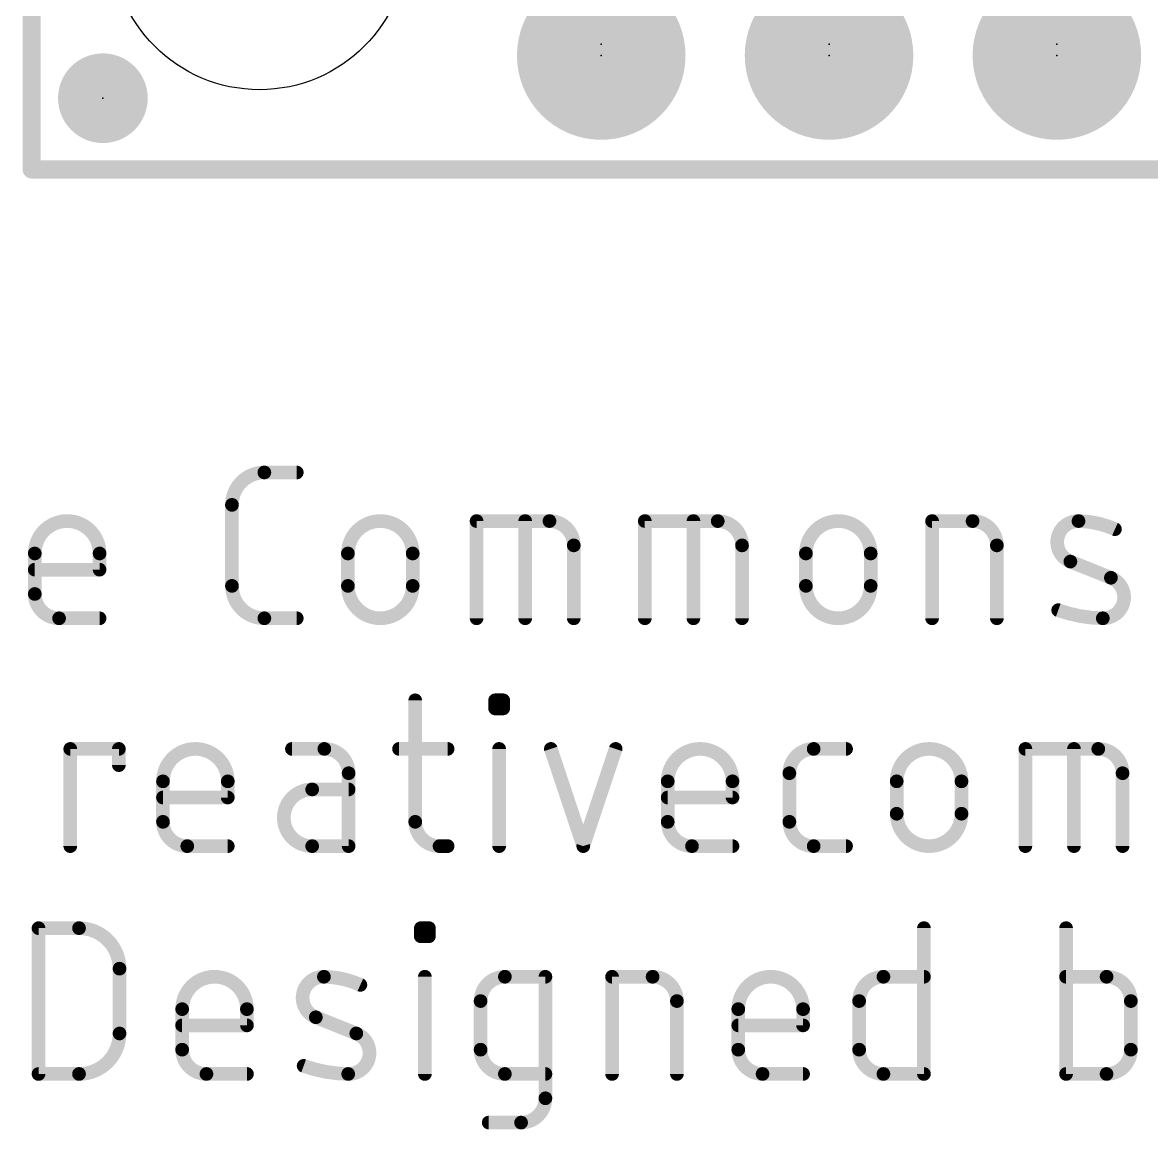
# Model space of a CAD drawing. Extents: x -31.8 to 54.9, y -15.3 to 25.5.
# Drawn here: x -0.1 to 12.48, y -10.7 to 1.64 of the extents above; entities that cross this region are included whole.
import ezdxf

# ---------------------------------------------------------------- set-up
doc = ezdxf.new("R2010")
doc.units = 0
for name, color, linetype in [('1', 12, 'CONTINUOUS'), ('16', 132, 'CONTINUOUS'), ('17', 110, 'CONTINUOUS'), ('20', 53, 'CONTINUOUS'), ('23', 53, 'CONTINUOUS'), ('24', 53, 'CONTINUOUS'), ('51', 53, 'CONTINUOUS')]:
    doc.layers.add(name, color=color, linetype=linetype)

# ---------------------------------------------------------------- blocks, each defined once
blk = doc.blocks.new('PIE')
at = {"const_width": 0.5}
blk.add_lwpolyline([(0, -0.25, 1), (0, 0.25, 1), (0, -0.25)], format="xyb", dxfattribs=at)
blk = doc.blocks.new('RECT')
blk.add_solid([(-0.5, -0.5), (0.5, -0.5), (-0.5, 0.5), (0.5, 0.5)])
blk = doc.blocks.new('ROUNDP')
at = {"const_width": 0.5}
blk.add_lwpolyline([(0, -0.25, 1), (0, 0.25, 1), (0, -0.25)], format="xyb", dxfattribs=at)

msp = doc.modelspace()

# ---------------------------------------------------------------- linework, layer by layer
at = {"layer": '1', "const_width": 0.2032}
for points in [[(0, 0), (0, 25.4)], [(9.1821, 3.5179), (11.43, 1.27)], [(25.4, 0), (0, 0)]]:
    msp.add_lwpolyline(points, dxfattribs=at)
at = {"layer": '1', "const_width": 0.1016}
for points in [[(11.3941, 1.2341, 1), (11.4659, 1.3059)], [(0, 0.0508, 1), (0, -0.0508)], [(-0.0508, 0, 1), (0.0508, 0)]]:
    msp.add_lwpolyline(points, format="xyb", dxfattribs=at)
at = {"layer": '16'}
for points, const_width in [([(0, 0), (0, 25.4)], 0.2032), ([(8.89, 1.27), (10.414, 2.794)], 0.508), ([(25.4, 0), (0, 0)], 0.2032)]:
    msp.add_lwpolyline(points, dxfattribs=dict(at, const_width=const_width))
for points, const_width in [([(8.8002, 1.3598, 1), (8.9798, 1.1802)], 0.254), ([(0, 0.0508, 1), (0, -0.0508)], 0.1016), ([(-0.0508, 0, 1), (0.0508, 0)], 0.1016)]:
    msp.add_lwpolyline(points, format="xyb", dxfattribs=dict(at, const_width=const_width))
at = {"layer": '20', "const_width": 0.2032}
for points in [[(0, 25.4), (0, 0)], [(0, 0), (25.4, 0)]]:
    msp.add_lwpolyline(points, dxfattribs=at)
at = {"layer": '20', "const_width": 0.1016}
for points in [[(0, 0.0508, 1), (0, -0.0508)], [(-0.0508, 0, 1), (0.0508, 0)]]:
    msp.add_lwpolyline(points, format="xyb", dxfattribs=at)
at = {"layer": '20'}
msp.add_circle((2.54, 2.54), 1.651, dxfattribs=at)
at = {"layer": '23'}
for p in [(6.35, 1.397), (8.89, 1.397), (6.35, 1.27), (11.43, 1.27), (0.7938, 0.7938)]:
    msp.add_point(p, dxfattribs=at)
at = {"layer": '24'}
for p in [(11.43, 1.397), (6.35, 1.27), (8.89, 1.27), (0.7938, 0.7938)]:
    msp.add_point(p, dxfattribs=at)
at = {"layer": '51'}
for points, const_width in [([(2.5941, -3.3782, 0.4142), (2.2328, -3.7394)], 0.1524), ([(2.5941, -3.3401, 1), (2.5941, -3.4163)], 0.0762), ([(2.5941, -3.4163, 1), (2.5941, -3.3401)], 0.0762), ([(2.9553, -3.4163, 1), (2.9553, -3.3401)], 0.0762), ([(2.2709, -3.7394, 1), (2.1947, -3.7394)], 0.0762), ([(2.1947, -3.7394, 1), (2.2709, -3.7394)], 0.0762), ([(0.757, -4.2813, 1), (0.0345, -4.2813)], 0.1524), ([(4.248, -4.2813, 1), (3.5255, -4.2813)], 0.1524), ([(4.9982, -3.9201, 1), (4.922, -3.9201)], 0.0762), ([(4.9601, -3.882, 1), (4.9601, -3.9582)], 0.0762), ([(5.54, -3.9201, 1), (5.4638, -3.9201)], 0.0762), ([(6.0438, -4.191, 0.4142), (5.7729, -3.9201)], 0.1524), ([(5.7729, -3.882, 1), (5.7729, -3.9582)], 0.0762), ([(5.7729, -3.9582, 1), (5.7729, -3.882)], 0.0762), ([(6.8739, -3.9201, 1), (6.7977, -3.9201)], 0.0762), ([(6.8358, -3.882, 1), (6.8358, -3.9582)], 0.0762), ([(7.4158, -3.9201, 1), (7.3396, -3.9201)], 0.0762), ([(7.9196, -4.191, 0.4142), (7.6486, -3.9201)], 0.1524), ([(7.6486, -3.882, 1), (7.6486, -3.9582)], 0.0762), ([(7.6486, -3.9582, 1), (7.6486, -3.882)], 0.0762), ([(9.3542, -4.2813, 1), (8.6317, -4.2813)], 0.1524), ([(10.0766, -3.9201, 1), (10.0004, -3.9201)], 0.0762), ([(10.0385, -3.882, 1), (10.0385, -3.9582)], 0.0762), ([(10.761, -4.191, 0.4142), (10.49, -3.9201)], 0.1524), ([(10.49, -3.882, 1), (10.49, -3.9582)], 0.0762), ([(10.49, -3.9582, 1), (10.49, -3.882)], 0.0762), ([(11.6711, -3.9201, 0.8318), (11.5808, -4.3716)], 0.1524), ([(11.6716, -3.882, 1), (11.6705, -3.9582)], 0.0762), ([(12.0775, -4.0104, 0.1026), (11.6711, -3.9201)], 0.1524), ([(11.6705, -3.9582, 1), (11.6716, -3.882)], 0.0762), ([(12.0618, -4.0451, 1), (12.0931, -3.9756)], 0.0762), ([(6.0819, -4.191, 1), (6.0057, -4.191)], 0.0762), ([(6.0057, -4.191, 1), (6.0819, -4.191)], 0.0762), ([(7.9577, -4.191, 1), (7.8815, -4.191)], 0.0762), ([(7.8815, -4.191, 1), (7.9577, -4.191)], 0.0762), ([(10.7991, -4.191, 1), (10.7229, -4.191)], 0.0762), ([(10.7229, -4.191, 1), (10.7991, -4.191)], 0.0762), ([(0.0726, -4.2813, 1), (-0.0036, -4.2813)], 0.0762), ([(-0.0036, -4.2813, 1), (0.0726, -4.2813)], 0.0762), ([(0.7951, -4.2813, 1), (0.7189, -4.2813)], 0.0762), ([(0.7189, -4.2813, 1), (0.7951, -4.2813)], 0.0762), ([(3.5636, -4.2813, 1), (3.4874, -4.2813)], 0.0762), ([(3.4874, -4.2813, 1), (3.5636, -4.2813)], 0.0762), ([(4.2861, -4.2813, 1), (4.2099, -4.2813)], 0.0762), ([(4.2099, -4.2813, 1), (4.2861, -4.2813)], 0.0762), ([(8.6698, -4.2813, 1), (8.5936, -4.2813)], 0.0762), ([(8.5936, -4.2813, 1), (8.6698, -4.2813)], 0.0762), ([(9.3923, -4.2813, 1), (9.3161, -4.2813)], 0.0762), ([(9.3161, -4.2813, 1), (9.3923, -4.2813)], 0.0762), ([(0.0345, -4.4238, 1), (0.0345, -4.5)], 0.0762), ([(0.757, -4.5, 1), (0.757, -4.4238)], 0.0762), ([(11.5949, -4.3363, 1), (11.5666, -4.407)], 0.0762), ([(11.5666, -4.407, 1), (11.5949, -4.3362)], 0.0762), ([(0.7189, -4.4619, 1), (0.7951, -4.4619)], 0.0762), ([(11.942, -5.0038, 0.8318), (12.0323, -4.5522)], 0.1524), ([(12.0465, -4.5169, 1), (12.0182, -4.5876)], 0.0762), ([(12.0182, -4.5876, 1), (12.0465, -4.5169)], 0.0762), ([(0.0345, -4.7329, 0.4142), (0.3054, -5.0038)], 0.1524), ([(0.0726, -4.7329, 1), (-0.0036, -4.7329)], 0.0762), ([(2.2328, -4.6426, 0.4142), (2.5941, -5.0038)], 0.1524), ([(2.2709, -4.6426, 1), (2.1947, -4.6426)], 0.0762), ([(2.1947, -4.6426, 1), (2.2709, -4.6426)], 0.0762), ([(3.5255, -4.6426, 1), (4.248, -4.6426)], 0.1524), ([(3.5636, -4.6426, 1), (3.4874, -4.6426)], 0.0762), ([(3.4874, -4.6426, 1), (3.5636, -4.6426)], 0.0762), ([(4.2861, -4.6426, 1), (4.2099, -4.6426)], 0.0762), ([(4.2099, -4.6426, 1), (4.2861, -4.6426)], 0.0762), ([(8.6317, -4.6426, 1), (9.3542, -4.6426)], 0.1524), ([(8.6698, -4.6426, 1), (8.5936, -4.6426)], 0.0762), ([(8.5936, -4.6426, 1), (8.6698, -4.6426)], 0.0762), ([(9.3923, -4.6426, 1), (9.3161, -4.6426)], 0.0762), ([(9.3161, -4.6426, 1), (9.3923, -4.6426)], 0.0762), ([(-0.0036, -4.7329, 1), (0.0726, -4.7329)], 0.0762), ([(11.4582, -4.8776, 1), (11.4324, -4.9493)], 0.0762), ([(11.4453, -4.9135, 0.083), (11.942, -5.0038)], 0.1524), ([(0.3054, -4.9657, 1), (0.3054, -5.0419)], 0.0762), ([(0.3054, -5.0419, 1), (0.3054, -4.9657)], 0.0762), ([(0.757, -5.0419, 1), (0.757, -4.9657)], 0.0762), ([(2.5941, -4.9657, 1), (2.5941, -5.0419)], 0.0762), ([(2.5941, -5.0419, 1), (2.5941, -4.9657)], 0.0762), ([(2.9553, -5.0419, 1), (2.9553, -4.9657)], 0.0762), ([(4.922, -5.0038, 1), (4.9982, -5.0038)], 0.0762), ([(5.4638, -5.0038, 1), (5.54, -5.0038)], 0.0762), ([(6.0057, -5.0038, 1), (6.0819, -5.0038)], 0.0762), ([(6.7977, -5.0038, 1), (6.8739, -5.0038)], 0.0762), ([(7.3396, -5.0038, 1), (7.4158, -5.0038)], 0.0762), ([(7.8815, -5.0038, 1), (7.9577, -5.0038)], 0.0762), ([(10.0004, -5.0038, 1), (10.0766, -5.0038)], 0.0762), ([(10.7229, -5.0038, 1), (10.7991, -5.0038)], 0.0762), ([(11.9425, -4.9657, 1), (11.9415, -5.0419)], 0.0762), ([(11.9415, -5.0419, 1), (11.9425, -4.9657)], 0.0762), ([(4.3143, -5.9182, 1), (4.2381, -5.9182)], 0.0762), ([(5.2047, -5.9182, 1), (5.1285, -5.9182)], 0.0762), ([(5.1666, -5.8801, 1), (5.1666, -5.9563)], 0.0762), ([(5.295, -5.9182, 1), (5.2188, -5.9182)], 0.0762), ([(5.2569, -5.9563, 1), (5.2569, -5.8801)], 0.0762), ([(5.1666, -5.9704, 1), (5.1666, -6.0466)], 0.0762), ([(5.1285, -6.0085, 1), (5.2047, -6.0085)], 0.0762), ([(5.2188, -6.0085, 1), (5.295, -6.0085)], 0.0762), ([(5.2569, -6.0466, 1), (5.2569, -5.9704)], 0.0762), ([(0.4683, -6.4601, 1), (0.3921, -6.4601)], 0.0762), ([(0.4302, -6.422, 1), (0.4302, -6.4982)], 0.0762), ([(1.0102, -6.4601, 1), (0.934, -6.4601)], 0.0762), ([(0.9721, -6.4982, 1), (0.9721, -6.422)], 0.0762), ([(2.1863, -6.8213, 1), (1.4638, -6.8213)], 0.1524), ([(2.9015, -6.422, 1), (2.9015, -6.4982)], 0.0762), ([(3.5337, -6.731, 0.4142), (3.2627, -6.4601)], 0.1524), ([(3.2627, -6.422, 1), (3.2627, -6.4982)], 0.0762), ([(3.2627, -6.4982, 1), (3.2627, -6.422)], 0.0762), ([(4.0956, -6.422, 1), (4.0956, -6.4982)], 0.0762), ([(4.6374, -6.4982, 1), (4.6374, -6.422)], 0.0762), ([(5.2499, -6.4601, 1), (5.1737, -6.4601)], 0.0762), ([(5.8246, -6.448, 1), (5.7523, -6.4721)], 0.0762), ([(6.547, -6.4721, 1), (6.4748, -6.448)], 0.0762), ([(7.8135, -6.8213, 1), (7.091, -6.8213)], 0.1524), ([(8.7184, -6.4601, 0.4142), (8.4475, -6.731)], 0.1524), ([(8.7184, -6.422, 1), (8.7184, -6.4982)], 0.0762), ([(8.7184, -6.4982, 1), (8.7184, -6.422)], 0.0762), ([(9.0797, -6.4982, 1), (9.0797, -6.422)], 0.0762), ([(10.3666, -6.8213, 1), (9.6441, -6.8213)], 0.1524), ([(11.1168, -6.4601, 1), (11.0406, -6.4601)], 0.0762), ([(11.0787, -6.422, 1), (11.0787, -6.4982)], 0.0762), ([(11.6587, -6.4601, 1), (11.5825, -6.4601)], 0.0762), ([(12.1625, -6.731, 0.4142), (11.8915, -6.4601)], 0.1524), ([(11.8915, -6.422, 1), (11.8915, -6.4982)], 0.0762), ([(11.8915, -6.4982, 1), (11.8915, -6.422)], 0.0762), ([(0.934, -6.6407, 1), (1.0102, -6.6407)], 0.0762), ([(3.5718, -6.731, 1), (3.4956, -6.731)], 0.0762), ([(8.4856, -6.731, 1), (8.4094, -6.731)], 0.0762), ([(12.2006, -6.731, 1), (12.1244, -6.731)], 0.0762), ([(1.5019, -6.8213, 1), (1.4257, -6.8213)], 0.0762), ([(1.4257, -6.8213, 1), (1.5019, -6.8213)], 0.0762), ([(2.2244, -6.8213, 1), (2.1482, -6.8213)], 0.0762), ([(2.1482, -6.8213, 1), (2.2244, -6.8213)], 0.0762), ([(3.4956, -6.731, 1), (3.5718, -6.731)], 0.0762), ([(7.1291, -6.8213, 1), (7.0529, -6.8213)], 0.0762), ([(7.0529, -6.8213, 1), (7.1291, -6.8213)], 0.0762), ([(7.8516, -6.8213, 1), (7.7754, -6.8213)], 0.0762), ([(7.7754, -6.8213, 1), (7.8516, -6.8213)], 0.0762), ([(8.4094, -6.731, 1), (8.4856, -6.731)], 0.0762), ([(9.6822, -6.8213, 1), (9.606, -6.8213)], 0.0762), ([(9.606, -6.8213, 1), (9.6822, -6.8213)], 0.0762), ([(10.4047, -6.8213, 1), (10.3285, -6.8213)], 0.0762), ([(10.3285, -6.8213, 1), (10.4047, -6.8213)], 0.0762), ([(12.1244, -6.731, 1), (12.2006, -6.731)], 0.0762), ([(3.1273, -6.9116, 1), (3.1273, -7.5438)], 0.1524), ([(3.1273, -6.8735, 1), (3.1273, -6.9497)], 0.0762), ([(3.1273, -6.9497, 1), (3.1273, -6.8735)], 0.0762), ([(3.5337, -6.9497, 1), (3.5337, -6.8735)], 0.0762), ([(1.4638, -6.9638, 1), (1.4638, -7.04)], 0.0762), ([(2.1482, -7.0019, 1), (2.2244, -7.0019)], 0.0762), ([(2.1863, -7.04, 1), (2.1863, -6.9638)], 0.0762), ([(7.091, -6.9638, 1), (7.091, -7.04)], 0.0762), ([(7.7754, -7.0019, 1), (7.8516, -7.0019)], 0.0762), ([(7.8135, -7.04, 1), (7.8135, -6.9638)], 0.0762), ([(9.6441, -7.1826, 1), (10.3666, -7.1826)], 0.1524), ([(9.6822, -7.1826, 1), (9.606, -7.1826)], 0.0762), ([(9.606, -7.1826, 1), (9.6822, -7.1826)], 0.0762), ([(10.4047, -7.1826, 1), (10.3285, -7.1826)], 0.0762), ([(10.3285, -7.1826, 1), (10.4047, -7.1826)], 0.0762), ([(1.4638, -7.2729, 0.4142), (1.7347, -7.5438)], 0.1524), ([(1.5019, -7.2729, 1), (1.4257, -7.2729)], 0.0762), ([(1.4257, -7.2729, 1), (1.5019, -7.2729)], 0.0762), ([(4.2762, -7.2729, 0.4142), (4.5471, -7.5438)], 0.1524), ([(4.3143, -7.2729, 1), (4.2381, -7.2729)], 0.0762), ([(4.2381, -7.2729, 1), (4.3143, -7.2729)], 0.0762), ([(7.091, -7.2729, 0.4142), (7.3619, -7.5438)], 0.1524), ([(7.1291, -7.2729, 1), (7.0529, -7.2729)], 0.0762), ([(7.0529, -7.2729, 1), (7.1291, -7.2729)], 0.0762), ([(8.4475, -7.2729, 0.4142), (8.7184, -7.5438)], 0.1524), ([(8.4856, -7.2729, 1), (8.4094, -7.2729)], 0.0762), ([(8.4094, -7.2729, 1), (8.4856, -7.2729)], 0.0762), ([(0.3921, -7.5438, 1), (0.4683, -7.5438)], 0.0762), ([(1.7347, -7.5057, 1), (1.7347, -7.5819)], 0.0762), ([(1.7347, -7.5819, 1), (1.7347, -7.5057)], 0.0762), ([(2.1863, -7.5819, 1), (2.1863, -7.5057)], 0.0762), ([(3.1273, -7.5057, 1), (3.1273, -7.5819)], 0.0762), ([(3.1273, -7.5819, 1), (3.1273, -7.5057)], 0.0762), ([(3.4956, -7.5438, 1), (3.5718, -7.5438)], 0.0762), ([(3.5337, -7.5819, 1), (3.5337, -7.5057)], 0.0762), ([(4.5471, -7.5057, 1), (4.5471, -7.5819)], 0.0762), ([(4.5471, -7.5819, 1), (4.5471, -7.5057)], 0.0762), ([(4.6374, -7.5819, 1), (4.6374, -7.5057)], 0.0762), ([(5.1737, -7.5438, 1), (5.2499, -7.5438)], 0.0762), ([(6.1135, -7.5318, 1), (6.1858, -7.5558)], 0.0762), ([(6.1135, -7.5558, 1), (6.1858, -7.5318)], 0.0762), ([(7.3619, -7.5057, 1), (7.3619, -7.5819)], 0.0762), ([(7.3619, -7.5819, 1), (7.3619, -7.5057)], 0.0762), ([(7.8135, -7.5819, 1), (7.8135, -7.5057)], 0.0762), ([(8.7184, -7.5057, 1), (8.7184, -7.5819)], 0.0762), ([(8.7184, -7.5819, 1), (8.7184, -7.5057)], 0.0762), ([(9.0797, -7.5819, 1), (9.0797, -7.5057)], 0.0762), ([(11.0406, -7.5438, 1), (11.1168, -7.5438)], 0.0762), ([(11.5825, -7.5438, 1), (11.6587, -7.5438)], 0.0762), ([(12.1244, -7.5438, 1), (12.2006, -7.5438)], 0.0762), ([(0.1143, -8.4582, 1), (0.0381, -8.4582)], 0.0762), ([(0.0762, -8.4201, 1), (0.0762, -8.4963)], 0.0762), ([(0.9793, -8.9098, 0.4142), (0.5278, -8.4582)], 0.1524), ([(0.5278, -8.4201, 1), (0.5278, -8.4963)], 0.0762), ([(0.5278, -8.4963, 1), (0.5278, -8.4201)], 0.0762), ([(4.3764, -8.4582, 1), (4.3002, -8.4582)], 0.0762), ([(4.3383, -8.4201, 1), (4.3383, -8.4963)], 0.0762), ([(4.4667, -8.4582, 1), (4.3905, -8.4582)], 0.0762), ([(4.4286, -8.4963, 1), (4.4286, -8.4201)], 0.0762), ([(9.9859, -8.4582, 1), (9.9097, -8.4582)], 0.0762), ([(11.5706, -8.4582, 1), (11.4944, -8.4582)], 0.0762), ([(4.3383, -8.5104, 1), (4.3383, -8.5866)], 0.0762), ([(4.3002, -8.5485, 1), (4.3764, -8.5485)], 0.0762), ([(4.3905, -8.5485, 1), (4.4667, -8.5485)], 0.0762), ([(4.4286, -8.5866, 1), (4.4286, -8.5104)], 0.0762), ([(1.0174, -8.9098, 1), (0.9412, -8.9098)], 0.0762), ([(0.9412, -8.9098, 1), (1.0174, -8.9098)], 0.0762), ([(2.4, -9.3613, 1), (1.6775, -9.3613)], 0.1524), ([(3.258, -9.0001, 0.8318), (3.1677, -9.4516)], 0.1524), ([(3.6644, -9.0904, 0.1026), (3.258, -9.0001)], 0.1524), ([(3.2586, -8.962, 1), (3.2575, -9.0382)], 0.0762), ([(3.2575, -9.0382, 1), (3.2586, -8.962)], 0.0762), ([(4.4216, -9.0001, 1), (4.3454, -9.0001)], 0.0762), ([(5.2758, -9.0001, 0.4142), (5.0049, -9.271)], 0.1524), ([(5.2758, -8.962, 1), (5.2758, -9.0382)], 0.0762), ([(5.2758, -9.0382, 1), (5.2758, -8.962)], 0.0762), ([(5.7655, -9.0001, 1), (5.6893, -9.0001)], 0.0762), ([(5.7274, -9.0382, 1), (5.7274, -8.962)], 0.0762), ([(6.5092, -9.0001, 1), (6.433, -9.0001)], 0.0762), ([(6.4711, -8.962, 1), (6.4711, -9.0382)], 0.0762), ([(7.1936, -9.271, 0.4142), (6.9227, -9.0001)], 0.1524), ([(6.9227, -8.962, 1), (6.9227, -9.0382)], 0.0762), ([(6.9227, -9.0382, 1), (6.9227, -8.962)], 0.0762), ([(8.6004, -9.3613, 1), (7.8779, -9.3613)], 0.1524), ([(9.4962, -9.0001, 0.4142), (9.2253, -9.271)], 0.1524), ([(9.4962, -8.962, 1), (9.4962, -9.0382)], 0.0762), ([(9.4962, -9.0382, 1), (9.4962, -8.962)], 0.0762), ([(9.9478, -9.0382, 1), (9.9478, -8.962)], 0.0762), ([(11.5325, -8.962, 1), (11.5325, -9.0382)], 0.0762), ([(12.255, -9.271, 0.4142), (11.9841, -9.0001)], 0.1524), ([(11.9841, -8.962, 1), (11.9841, -9.0382)], 0.0762), ([(11.9841, -9.0382, 1), (11.9841, -8.962)], 0.0762), ([(3.6488, -9.1251, 1), (3.6801, -9.0556)], 0.0762), ([(1.7156, -9.3613, 1), (1.6394, -9.3613)], 0.0762), ([(2.4381, -9.3613, 1), (2.3619, -9.3613)], 0.0762), ([(5.043, -9.271, 1), (4.9668, -9.271)], 0.0762), ([(4.9668, -9.271, 1), (5.043, -9.271)], 0.0762), ([(7.2317, -9.271, 1), (7.1555, -9.271)], 0.0762), ([(7.1555, -9.271, 1), (7.2317, -9.271)], 0.0762), ([(7.916, -9.3613, 1), (7.8398, -9.3613)], 0.0762), ([(8.6385, -9.3613, 1), (8.5623, -9.3613)], 0.0762), ([(9.2634, -9.271, 1), (9.1872, -9.271)], 0.0762), ([(9.1872, -9.271, 1), (9.2634, -9.271)], 0.0762), ([(12.2931, -9.271, 1), (12.2169, -9.271)], 0.0762), ([(12.2169, -9.271, 1), (12.2931, -9.271)], 0.0762), ([(1.6394, -9.3613, 1), (1.7156, -9.3613)], 0.0762), ([(2.3619, -9.3613, 1), (2.4381, -9.3613)], 0.0762), ([(3.1819, -9.4163, 1), (3.1536, -9.487)], 0.0762), ([(3.1536, -9.487, 1), (3.1819, -9.4162)], 0.0762), ([(7.8398, -9.3613, 1), (7.916, -9.3613)], 0.0762), ([(8.5623, -9.3613, 1), (8.6385, -9.3613)], 0.0762), ([(0.5278, -10.0838, 0.4142), (0.9793, -9.6322)], 0.1524), ([(1.0174, -9.6322, 1), (0.9412, -9.6322)], 0.0762), ([(1.6775, -9.5038, 1), (1.6775, -9.58)], 0.0762), ([(2.3619, -9.5419, 1), (2.4381, -9.5419)], 0.0762), ([(2.4, -9.58, 1), (2.4, -9.5038)], 0.0762), ([(3.5289, -10.0838, 0.8318), (3.6193, -9.6322)], 0.1524), ([(3.6334, -9.5969, 1), (3.6051, -9.6676)], 0.0762), ([(3.6051, -9.6676, 1), (3.6334, -9.5969)], 0.0762), ([(7.8779, -9.5038, 1), (7.8779, -9.58)], 0.0762), ([(8.5623, -9.5419, 1), (8.6385, -9.5419)], 0.0762), ([(8.6004, -9.58, 1), (8.6004, -9.5038)], 0.0762), ([(0.9412, -9.6322, 1), (1.0174, -9.6322)], 0.0762), ([(1.6775, -9.8129, 0.4142), (1.9485, -10.0838)], 0.1524), ([(1.7156, -9.8129, 1), (1.6394, -9.8129)], 0.0762), ([(1.6394, -9.8129, 1), (1.7156, -9.8129)], 0.0762), ([(5.0049, -9.8129, 0.4142), (5.2758, -10.0838)], 0.1524), ([(5.043, -9.8129, 1), (4.9668, -9.8129)], 0.0762), ([(4.9668, -9.8129, 1), (5.043, -9.8129)], 0.0762), ([(7.8779, -9.8129, 0.4142), (8.1488, -10.0838)], 0.1524), ([(7.916, -9.8129, 1), (7.8398, -9.8129)], 0.0762), ([(7.8398, -9.8129, 1), (7.916, -9.8129)], 0.0762), ([(9.2253, -9.8129, 0.4142), (9.4962, -10.0838)], 0.1524), ([(9.2634, -9.8129, 1), (9.1872, -9.8129)], 0.0762), ([(9.1872, -9.8129, 1), (9.2634, -9.8129)], 0.0762), ([(11.9841, -10.0838, 0.4142), (12.255, -9.8129)], 0.1524), ([(12.2931, -9.8129, 1), (12.2169, -9.8129)], 0.0762), ([(12.2169, -9.8129, 1), (12.2931, -9.8129)], 0.0762), ([(3.0451, -9.9576, 1), (3.0193, -10.0293)], 0.0762), ([(3.0322, -9.9935, 0.083), (3.5289, -10.0838)], 0.1524), ([(0.0762, -10.0457, 1), (0.0762, -10.1219)], 0.0762), ([(0.0381, -10.0838, 1), (0.1143, -10.0838)], 0.0762), ([(0.5278, -10.0457, 1), (0.5278, -10.1219)], 0.0762), ([(0.5278, -10.1219, 1), (0.5278, -10.0457)], 0.0762), ([(1.9485, -10.0457, 1), (1.9485, -10.1219)], 0.0762), ([(1.9485, -10.1219, 1), (1.9485, -10.0457)], 0.0762), ([(2.4, -10.1219, 1), (2.4, -10.0457)], 0.0762), ([(3.5295, -10.0457, 1), (3.5284, -10.1219)], 0.0762), ([(3.5284, -10.1219, 1), (3.5295, -10.0457)], 0.0762), ([(4.3454, -10.0838, 1), (4.4216, -10.0838)], 0.0762), ([(5.2758, -10.0457, 1), (5.2758, -10.1219)], 0.0762), ([(5.2758, -10.1219, 1), (5.2758, -10.0457)], 0.0762), ([(5.7274, -10.1219, 1), (5.7274, -10.0457)], 0.0762), ([(6.433, -10.0838, 1), (6.5092, -10.0838)], 0.0762), ([(7.1555, -10.0838, 1), (7.2317, -10.0838)], 0.0762), ([(8.1488, -10.0457, 1), (8.1488, -10.1219)], 0.0762), ([(8.1488, -10.1219, 1), (8.1488, -10.0457)], 0.0762), ([(8.6004, -10.1219, 1), (8.6004, -10.0457)], 0.0762), ([(9.4962, -10.0457, 1), (9.4962, -10.1219)], 0.0762), ([(9.4962, -10.1219, 1), (9.4962, -10.0457)], 0.0762), ([(9.9097, -10.0838, 1), (9.9859, -10.0838)], 0.0762), ([(9.9478, -10.1219, 1), (9.9478, -10.0457)], 0.0762), ([(11.5325, -10.0457, 1), (11.5325, -10.1219)], 0.0762), ([(11.4944, -10.0838, 1), (11.5706, -10.0838)], 0.0762), ([(11.9841, -10.0457, 1), (11.9841, -10.1219)], 0.0762), ([(11.9841, -10.1219, 1), (11.9841, -10.0457)], 0.0762), ([(5.4564, -10.6257, 0.4142), (5.7274, -10.3547)], 0.1524), ([(5.7655, -10.3547, 1), (5.6893, -10.3547)], 0.0762), ([(5.6893, -10.3547, 1), (5.7655, -10.3547)], 0.0762), ([(5.0952, -10.5876, 1), (5.0952, -10.6638)], 0.0762), ([(5.4564, -10.5876, 1), (5.4564, -10.6638)], 0.0762), ([(5.4564, -10.6638, 1), (5.4564, -10.5876)], 0.0762)]:
    msp.add_lwpolyline(points, format="xyb", dxfattribs=dict(at, const_width=const_width))
at = {"layer": '51', "const_width": 0.1524}
for points in [[(2.5941, -3.3782), (2.9553, -3.3782)], [(2.2328, -4.6426), (2.2328, -3.7394)], [(4.9601, -5.0038), (4.9601, -3.9201)], [(4.9601, -3.9201), (5.7729, -3.9201)], [(5.5019, -5.0038), (5.5019, -3.9201)], [(6.8358, -5.0038), (6.8358, -3.9201)], [(6.8358, -3.9201), (7.6486, -3.9201)], [(7.3777, -5.0038), (7.3777, -3.9201)], [(10.0385, -5.0038), (10.0385, -3.9201)], [(10.0385, -3.9201), (10.49, -3.9201)], [(6.0438, -4.191), (6.0438, -5.0038)], [(7.9196, -4.191), (7.9196, -5.0038)], [(10.761, -4.191), (10.761, -5.0038)], [(0.0345, -4.7329), (0.0345, -4.2813)], [(0.757, -4.2813), (0.757, -4.4619)], [(3.5255, -4.6426), (3.5255, -4.2813)], [(4.248, -4.2813), (4.248, -4.6426)], [(8.6317, -4.6426), (8.6317, -4.2813)], [(9.3542, -4.2813), (9.3542, -4.6426)], [(0.757, -4.4619), (0.0345, -4.4619)], [(12.0323, -4.5522), (11.5808, -4.3716)], [(0.757, -5.0038), (0.3054, -5.0038)], [(2.9553, -5.0038), (2.5941, -5.0038)], [(4.2762, -5.9182), (4.2762, -7.2729)], [(5.1666, -6.0085), (5.1666, -5.9182)], [(5.1666, -5.9182), (5.2569, -5.9182)], [(5.2569, -5.9182), (5.2569, -6.0085)], [(5.2569, -6.0085), (5.1666, -6.0085)], [(0.4302, -7.5438), (0.4302, -6.4601)], [(0.4302, -6.4601), (0.9721, -6.4601)], [(0.9721, -6.4601), (0.9721, -6.6407)], [(3.2627, -6.4601), (2.9015, -6.4601)], [(4.0956, -6.4601), (4.6374, -6.4601)], [(5.2118, -7.5438), (5.2118, -6.4601)], [(5.7884, -6.4601), (6.1497, -7.5438)], [(6.1497, -7.5438), (6.5109, -6.4601)], [(8.7184, -6.4601), (9.0797, -6.4601)], [(11.0787, -7.5438), (11.0787, -6.4601)], [(11.0787, -6.4601), (11.8915, -6.4601)], [(11.6206, -7.5438), (11.6206, -6.4601)], [(3.5337, -7.5438), (3.5337, -6.731)], [(8.4475, -7.2729), (8.4475, -6.731)], [(12.1625, -6.731), (12.1625, -7.5438)], [(1.4638, -7.2729), (1.4638, -6.8213)], [(2.1863, -6.8213), (2.1863, -7.0019)], [(7.091, -7.2729), (7.091, -6.8213)], [(7.8135, -6.8213), (7.8135, -7.0019)], [(9.6441, -7.1826), (9.6441, -6.8213)], [(10.3666, -6.8213), (10.3666, -7.1826)], [(3.5337, -6.9116), (3.1273, -6.9116)], [(2.1863, -7.0019), (1.4638, -7.0019)], [(7.8135, -7.0019), (7.091, -7.0019)], [(2.1863, -7.5438), (1.7347, -7.5438)], [(3.1273, -7.5438), (3.5337, -7.5438)], [(4.5471, -7.5438), (4.6374, -7.5438)], [(7.8135, -7.5438), (7.3619, -7.5438)], [(9.0797, -7.5438), (8.7184, -7.5438)], [(0.0762, -10.0838), (0.0762, -8.4582)], [(0.0762, -8.4582), (0.5278, -8.4582)], [(4.3383, -8.5485), (4.3383, -8.4582)], [(4.3383, -8.4582), (4.4286, -8.4582)], [(4.4286, -8.4582), (4.4286, -8.5485)], [(9.9478, -8.4582), (9.9478, -10.0838)], [(11.5325, -8.4582), (11.5325, -10.0838)], [(4.4286, -8.5485), (4.3383, -8.5485)], [(0.9793, -8.9098), (0.9793, -9.6322)], [(4.3835, -10.0838), (4.3835, -9.0001)], [(5.2758, -9.0001), (5.7274, -9.0001)], [(5.7274, -9.0001), (5.7274, -10.3547)], [(6.4711, -10.0838), (6.4711, -9.0001)], [(6.4711, -9.0001), (6.9227, -9.0001)], [(9.4962, -9.0001), (9.9478, -9.0001)], [(11.9841, -9.0001), (11.5325, -9.0001)], [(1.6775, -9.8129), (1.6775, -9.3613)], [(2.4, -9.3613), (2.4, -9.5419)], [(5.0049, -9.8129), (5.0049, -9.271)], [(7.1936, -9.271), (7.1936, -10.0838)], [(7.8779, -9.8129), (7.8779, -9.3613)], [(8.6004, -9.3613), (8.6004, -9.5419)], [(9.2253, -9.8129), (9.2253, -9.271)], [(12.255, -9.8129), (12.255, -9.271)], [(3.6193, -9.6322), (3.1677, -9.4516)], [(2.4, -9.5419), (1.6775, -9.5419)], [(8.6004, -9.5419), (7.8779, -9.5419)], [(0.5278, -10.0838), (0.0762, -10.0838)], [(2.4, -10.0838), (1.9485, -10.0838)], [(5.7274, -10.0838), (5.2758, -10.0838)], [(8.6004, -10.0838), (8.1488, -10.0838)], [(9.9478, -10.0838), (9.4962, -10.0838)], [(11.5325, -10.0838), (11.9841, -10.0838)], [(5.4564, -10.6257), (5.0952, -10.6257)]]:
    msp.add_lwpolyline(points, dxfattribs=at)

# ---------------------------------------------------------------- block references
at = {"layer": '1'}
msp.add_blockref('PIE', (0.7938, 0.7938), dxfattribs=at)
at = {"layer": '16'}
msp.add_blockref('PIE', (0.7938, 0.7938), dxfattribs=at)
at = {"layer": '17', "xscale": 1.8796, "yscale": 1.8796, "rotation": 90}
for p in [(6.35, 1.27), (6.35, 1.27), (8.89, 1.27), (8.89, 1.27), (11.43, 1.27), (11.43, 1.27)]:
    msp.add_blockref('ROUNDP', p, dxfattribs=at)
at = {"layer": '51', "xscale": 0.508, "yscale": 0.508}
for p in [(6.35, 1.27), (8.89, 1.27), (11.43, 1.27)]:
    msp.add_blockref('RECT', p, dxfattribs=at)

doc.saveas('drawing.dxf')
